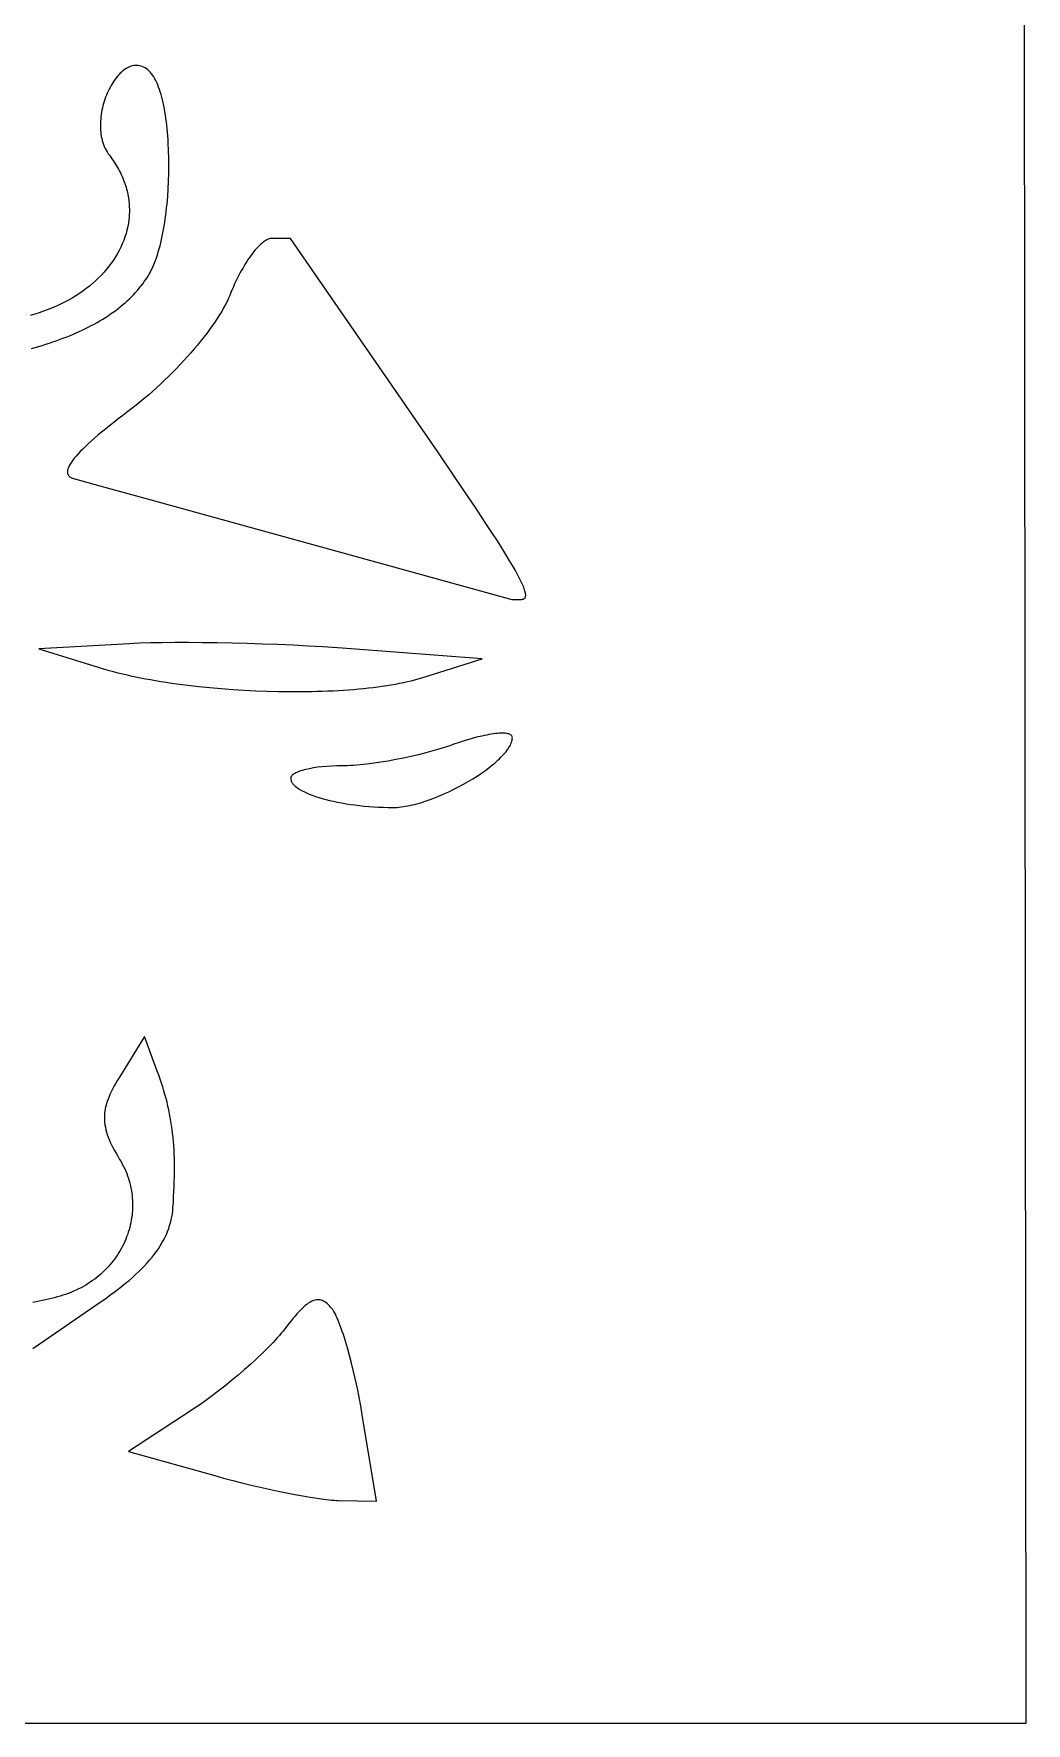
# Model space of a CAD drawing. Extents: x -500 to 500, y -999 to 1001.
# Drawn here: x 306.4 to 499.9, y -999.5 to -669.9 of the extents above; entities that cross this region are included whole.
import ezdxf

# ---------------------------------------------------------------- set-up
doc = ezdxf.new("R2010")
doc.units = 0
doc.layers.add('LAYER_1', color=18, linetype='CONTINUOUS')

msp = doc.modelspace()

# ---------------------------------------------------------------- linework, layer by layer
at = {"layer": 'LAYER_1'}
for points in [[(-0.07, -999.47), (499.93, -999.47), (497.95, 1000.53), (-500.07, 1000.53), (-500.07, -999.47)], [(377.52, -740.34), (356.49, -709.89), (352.72, -709.89), (352.52, -709.9), (352.32, -709.95), (352.1, -710.02), (351.88, -710.12), (351.65, -710.24), (351.41, -710.39), (351.17, -710.56), (350.92, -710.76), (350.67, -710.99), (350.41, -711.23), (350.15, -711.5), (349.88, -711.79), (349.61, -712.1), (349.34, -712.43), (349.07, -712.78), (348.79, -713.14), (348.52, -713.53), (348.24, -713.93), (347.97, -714.35), (347.69, -714.78), (347.42, -715.23), (347.15, -715.7), (346.88, -716.17), (346.61, -716.66), (346.35, -717.16), (346.08, -717.68), (345.83, -718.2), (345.58, -718.74), (345.33, -719.28), (345.09, -719.83), (344.86, -720.39), (344.63, -720.96), (344.39, -721.54), (344.11, -722.15), (343.79, -722.78), (343.44, -723.43), (343.06, -724.09), (342.65, -724.77), (342.2, -725.47), (341.72, -726.18), (341.22, -726.9), (340.69, -727.64), (340.13, -728.38), (339.55, -729.13), (338.95, -729.89), (338.32, -730.66), (337.68, -731.42), (337.01, -732.19), (336.33, -732.96), (335.63, -733.73), (334.91, -734.5), (334.18, -735.27), (333.44, -736.03), (332.68, -736.78), (331.91, -737.53), (331.14, -738.26), (330.36, -738.99), (329.56, -739.7), (328.77, -740.4), (327.97, -741.09), (327.17, -741.76), (326.36, -742.41), (325.56, -743.04), (324.75, -743.65), (323.8, -744.37), (322.88, -745.07), (322.01, -745.75), (321.17, -746.41), (320.38, -747.04), (319.63, -747.66), (318.91, -748.26), (318.24, -748.84), (317.61, -749.39), (317.02, -749.93), (316.47, -750.45), (315.96, -750.94), (315.49, -751.42), (315.06, -751.88), (314.67, -752.32), (314.32, -752.73), (314.01, -753.13), (313.74, -753.51), (313.51, -753.86), (313.32, -754.2), (313.17, -754.52), (313.11, -754.67), (313.07, -754.81), (313.03, -754.95), (313, -755.09), (312.98, -755.22), (312.97, -755.35), (312.97, -755.47), (312.98, -755.58), (313, -755.7), (313.03, -755.8), (313.08, -755.9), (313.13, -756), (313.19, -756.09), (313.26, -756.18), (313.34, -756.26), (313.43, -756.34), (313.53, -756.41), (313.65, -756.47), (313.77, -756.53), (313.9, -756.59), (314.04, -756.64), (314.19, -756.69), (319.3, -758.11), (329.53, -760.94), (359.4, -769.18), (399.62, -780.26), (401.52, -780.26), (401.65, -780.25), (401.77, -780.23), (401.88, -780.21), (401.98, -780.17), (402.07, -780.12), (402.15, -780.05), (402.21, -779.98), (402.26, -779.89), (402.3, -779.79), (402.33, -779.67), (402.34, -779.54), (402.34, -779.39), (402.33, -779.23), (402.3, -779.05), (402.26, -778.85), (402.2, -778.64), (402.13, -778.41), (402.05, -778.17), (401.95, -777.9), (401.83, -777.62), (401.55, -777), (401.21, -776.29), (400.8, -775.51), (400.32, -774.64), (399.76, -773.68), (399.14, -772.63), (398.44, -771.48), (397.66, -770.23), (396.81, -768.87), (395.87, -767.42), (394.85, -765.85), (393.74, -764.16), (392.55, -762.36), (391.26, -760.44), (388.42, -756.23), (385.19, -751.49), (381.56, -746.2)], [(368.3, -789.89), (365.61, -789.69), (362.81, -789.52), (359.93, -789.36), (356.99, -789.21), (354.01, -789.08), (351.02, -788.97), (348.03, -788.88), (345.07, -788.8), (342.16, -788.74), (339.33, -788.71), (336.59, -788.69), (333.96, -788.69), (331.48, -788.72), (329.15, -788.76), (327.01, -788.83), (326.02, -788.87), (325.08, -788.92), (307.4, -789.89), (319.19, -793.55), (320, -793.8), (320.84, -794.04), (321.69, -794.27), (322.57, -794.5), (323.46, -794.72), (324.37, -794.94), (325.3, -795.15), (326.25, -795.35), (327.21, -795.54), (328.18, -795.73), (329.17, -795.91), (330.18, -796.09), (331.19, -796.26), (332.22, -796.42), (333.26, -796.58), (334.31, -796.72), (335.37, -796.87), (336.43, -797), (337.51, -797.13), (338.59, -797.25), (340.77, -797.48), (342.98, -797.67), (345.2, -797.84), (347.42, -797.98), (349.65, -798.09), (351.88, -798.18), (354.09, -798.23), (356.29, -798.26), (358.47, -798.26), (360.62, -798.23), (361.68, -798.2), (362.73, -798.17), (363.78, -798.13), (364.81, -798.08), (365.83, -798.03), (366.84, -797.96), (367.84, -797.89), (368.82, -797.82), (369.79, -797.73), (370.74, -797.64), (371.68, -797.54), (372.6, -797.43), (373.5, -797.32), (374.38, -797.19), (375.25, -797.06), (376.09, -796.92), (376.92, -796.78), (377.72, -796.63), (378.5, -796.46), (379.26, -796.3), (380, -796.12), (380.71, -795.94), (381.4, -795.74), (382.06, -795.54), (393.84, -791.83)], [(399.74, -807.25), (399.72, -807.11), (399.71, -807.04), (399.68, -806.98), (399.61, -806.86), (399.51, -806.75), (399.39, -806.66), (399.24, -806.58), (399.06, -806.51), (398.86, -806.46), (398.64, -806.41), (398.39, -806.38), (398.12, -806.36), (397.82, -806.35), (397.51, -806.36), (397.17, -806.37), (396.81, -806.4), (396.43, -806.44), (396.04, -806.49), (395.62, -806.56), (395.18, -806.63), (394.73, -806.72), (394.26, -806.81), (393.78, -806.92), (392.76, -807.17), (391.68, -807.46), (390.55, -807.8), (389.37, -808.18), (388.14, -808.6), (387.54, -808.81), (386.91, -809.02), (386.27, -809.23), (385.61, -809.43), (384.25, -809.83), (382.85, -810.21), (381.42, -810.57), (379.96, -810.91), (378.49, -811.23), (377.01, -811.52), (375.55, -811.79), (374.11, -812.02), (372.7, -812.23), (371.34, -812.41), (370.03, -812.55), (369.4, -812.6), (368.78, -812.65), (368.19, -812.68), (367.61, -812.71), (367.06, -812.73), (366.53, -812.73), (365.51, -812.74), (364.52, -812.78), (363.56, -812.84), (362.64, -812.92), (361.77, -813.02), (360.94, -813.15), (360.17, -813.29), (359.46, -813.44), (359.13, -813.53), (358.81, -813.61), (358.51, -813.71), (358.23, -813.8), (357.97, -813.9), (357.73, -814), (357.51, -814.1), (357.31, -814.21), (357.13, -814.32), (356.97, -814.43), (356.83, -814.55), (356.72, -814.66), (356.63, -814.78), (356.57, -814.9), (356.53, -815.02), (356.52, -815.15), (356.52, -815.29), (356.54, -815.42), (356.58, -815.56), (356.63, -815.7), (356.69, -815.83), (356.76, -815.97), (356.85, -816.1), (356.95, -816.24), (357.07, -816.37), (357.19, -816.5), (357.33, -816.63), (357.48, -816.76), (357.64, -816.89), (357.81, -817.02), (358.19, -817.28), (358.61, -817.53), (359.08, -817.77), (359.58, -818.01), (360.13, -818.24), (360.71, -818.47), (361.32, -818.69), (361.97, -818.9), (362.65, -819.1), (363.36, -819.29), (364.1, -819.48), (364.86, -819.65), (365.65, -819.82), (366.47, -819.97), (367.3, -820.12), (368.16, -820.25), (369.03, -820.37), (369.92, -820.48), (370.83, -820.58), (371.75, -820.66), (372.68, -820.73), (373.62, -820.78), (374.57, -820.82), (375.52, -820.84), (376.48, -820.85), (376.86, -820.84), (377.25, -820.83), (377.65, -820.79), (378.06, -820.75), (378.48, -820.69), (378.9, -820.63), (379.34, -820.55), (379.78, -820.46), (380.22, -820.36), (380.67, -820.25), (381.13, -820.13), (381.6, -820), (382.06, -819.86), (382.53, -819.71), (383.49, -819.38), (384.45, -819.03), (385.42, -818.64), (386.38, -818.22), (387.35, -817.78), (388.31, -817.31), (389.26, -816.83), (390.19, -816.32), (391.11, -815.8), (392, -815.27), (392.86, -814.72), (393.69, -814.17), (394.49, -813.61), (395.24, -813.04), (395.95, -812.47), (396.29, -812.19), (396.62, -811.91), (396.93, -811.63), (397.23, -811.35), (397.51, -811.07), (397.78, -810.79), (398.04, -810.51), (398.28, -810.24), (398.5, -809.97), (398.71, -809.7), (398.89, -809.44), (399.07, -809.18), (399.22, -808.92), (399.35, -808.67), (399.47, -808.42), (399.56, -808.17), (399.64, -807.93), (399.69, -807.7), (399.73, -807.47)], [(364.53, -918.57), (364.3, -918.29), (364.07, -918.04), (363.84, -917.81), (363.61, -917.61), (363.39, -917.43), (363.16, -917.27), (362.93, -917.14), (362.7, -917.04), (362.47, -916.95), (362.24, -916.9), (362, -916.87), (361.77, -916.86), (361.52, -916.88), (361.27, -916.93), (361.02, -917), (360.76, -917.11), (360.49, -917.23), (360.22, -917.39), (359.94, -917.57), (359.65, -917.78), (359.35, -918.02), (359.05, -918.28), (358.73, -918.58), (358.4, -918.9), (358.07, -919.25), (357.72, -919.64), (357.36, -920.05), (356.98, -920.49), (356.6, -920.96), (356.2, -921.46), (355.35, -922.55), (355.03, -922.97), (354.68, -923.4), (354.3, -923.84), (353.9, -924.3), (353.47, -924.78), (353.02, -925.26), (352.55, -925.75), (352.06, -926.25), (351.55, -926.76), (351.02, -927.28), (349.91, -928.34), (348.74, -929.41), (347.53, -930.49), (346.27, -931.57), (344.98, -932.64), (343.67, -933.7), (342.35, -934.73), (341.03, -935.74), (339.71, -936.7), (339.05, -937.16), (338.41, -937.61), (337.76, -938.05), (337.13, -938.47), (324.9, -946.48), (341.69, -951.17), (343.44, -951.65), (345.21, -952.12), (347, -952.57), (348.79, -953.01), (350.57, -953.42), (352.33, -953.82), (354.05, -954.19), (355.72, -954.53), (357.33, -954.85), (358.87, -955.13), (360.32, -955.38), (361.67, -955.59), (362.92, -955.76), (364.04, -955.89), (364.55, -955.94), (365.02, -955.98), (365.46, -956), (365.86, -956.02), (373.25, -956.17), (370.48, -939.33), (370.18, -937.59), (369.86, -935.87), (369.52, -934.16), (369.16, -932.48), (368.78, -930.84), (368.39, -929.26), (367.99, -927.73), (367.59, -926.28), (367.19, -924.92), (366.78, -923.64), (366.58, -923.04), (366.38, -922.47), (366.18, -921.93), (365.98, -921.42), (365.79, -920.94), (365.6, -920.49), (365.41, -920.08), (365.23, -919.7), (365.04, -919.36), (364.87, -919.05), (364.7, -918.79)]]:
    msp.add_lwpolyline(points, close=True, dxfattribs=at)
for points in [[(305.95, -731.32), (306.66, -731.12), (307.37, -730.92), (308.07, -730.72), (308.76, -730.5), (309.45, -730.28), (310.12, -730.06), (310.79, -729.83), (311.46, -729.59), (312.11, -729.34), (312.76, -729.09), (313.4, -728.84), (314.03, -728.57), (314.65, -728.3), (315.26, -728.03), (315.87, -727.75), (316.47, -727.46), (317.05, -727.16), (317.63, -726.86), (318.2, -726.56), (318.76, -726.25), (319.31, -725.93), (319.85, -725.6), (320.37, -725.27), (320.89, -724.93), (321.4, -724.59), (321.9, -724.24), (322.39, -723.89), (322.86, -723.52), (323.33, -723.16), (323.78, -722.78), (324.22, -722.41), (324.65, -722.02), (325.07, -721.63), (325.48, -721.23), (325.87, -720.83), (326.25, -720.42), (326.62, -720.01), (326.98, -719.59), (327.32, -719.16), (327.66, -718.73), (327.97, -718.29), (328.28, -717.85), (328.57, -717.4), (328.85, -716.94), (329.11, -716.48), (329.33, -716.06), (329.55, -715.61), (329.76, -715.14), (329.96, -714.65), (330.15, -714.14), (330.34, -713.62), (330.52, -713.07), (330.7, -712.5), (330.87, -711.92), (331.03, -711.32), (331.18, -710.7), (331.32, -710.08), (331.46, -709.43), (331.6, -708.78), (331.72, -708.11), (331.84, -707.43), (331.95, -706.74), (332.05, -706.04), (332.15, -705.33), (332.24, -704.61), (332.32, -703.89), (332.4, -703.16), (332.53, -701.68), (332.63, -700.18), (332.7, -698.68), (332.75, -697.17), (332.76, -695.67), (332.75, -694.18), (332.71, -692.7), (332.64, -691.25), (332.6, -690.54), (332.55, -689.83), (332.49, -689.13), (332.42, -688.44), (332.35, -687.77), (332.27, -687.1), (332.18, -686.45), (332.09, -685.81), (331.99, -685.19), (331.88, -684.57), (331.76, -683.98), (331.64, -683.4), (331.51, -682.84), (331.37, -682.3), (331.23, -681.77), (331.08, -681.27), (330.92, -680.79), (330.75, -680.33), (330.58, -679.89), (330.4, -679.47), (330.22, -679.08), (330.02, -678.71), (329.82, -678.37), (329.61, -678.05), (329.4, -677.77), (329.18, -677.51), (328.91, -677.24), (328.65, -677), (328.38, -676.79), (328.11, -676.61), (327.83, -676.46), (327.56, -676.34), (327.29, -676.24), (327.01, -676.18), (326.74, -676.13), (326.46, -676.12), (326.18, -676.12), (325.91, -676.16), (325.64, -676.21), (325.36, -676.29), (325.09, -676.39), (324.83, -676.51), (324.56, -676.65), (324.3, -676.81), (324.04, -676.99), (323.78, -677.19), (323.53, -677.41), (323.28, -677.64), (323.04, -677.89), (322.8, -678.16), (322.56, -678.44), (322.33, -678.73), (322.11, -679.04), (321.89, -679.36), (321.69, -679.7), (321.48, -680.04), (321.29, -680.4), (321.1, -680.76), (320.92, -681.14), (320.75, -681.52), (320.58, -681.91), (320.43, -682.31), (320.28, -682.72), (320.15, -683.13), (320.02, -683.55), (319.91, -683.97), (319.8, -684.39), (319.71, -684.82), (319.63, -685.25), (319.56, -685.69), (319.5, -686.12), (319.46, -686.55), (319.42, -686.99), (319.4, -687.42), (319.4, -687.85), (319.4, -688.28), (319.43, -688.71), (319.46, -689.13), (319.51, -689.55), (319.58, -689.96), (319.66, -690.37), (319.76, -690.77), (319.87, -691.16), (320, -691.55), (320.15, -691.92), (320.31, -692.29), (320.5, -692.65), (320.7, -692.99), (320.91, -693.33), (321.15, -693.65), (321.41, -693.99), (321.66, -694.33), (321.89, -694.67), (322.12, -695.01), (322.34, -695.35), (322.56, -695.69), (322.76, -696.04), (322.95, -696.38), (323.14, -696.73), (323.31, -697.07), (323.48, -697.42), (323.64, -697.77), (323.79, -698.12), (323.93, -698.47), (324.06, -698.82), (324.18, -699.17), (324.3, -699.52), (324.41, -699.87), (324.51, -700.22), (324.6, -700.57), (324.68, -700.93), (324.75, -701.28), (324.82, -701.63), (324.88, -701.98), (324.92, -702.33), (324.97, -702.68), (325, -703.03), (325.03, -703.39), (325.04, -703.74), (325.05, -704.09), (325.06, -704.43), (325.05, -704.78), (325.04, -705.13), (325.02, -705.48), (324.99, -705.83), (324.95, -706.17), (324.86, -706.86), (324.73, -707.55), (324.58, -708.23), (324.4, -708.9), (324.19, -709.57), (323.95, -710.24), (323.68, -710.9), (323.39, -711.55), (323.07, -712.19), (322.72, -712.83), (322.35, -713.45), (321.95, -714.07), (321.53, -714.68), (321.08, -715.28), (320.6, -715.86), (320.11, -716.44), (319.59, -717), (319.04, -717.56), (318.47, -718.1), (317.88, -718.63), (317.27, -719.14), (316.64, -719.64), (315.98, -720.12), (315.31, -720.59), (314.61, -721.05), (313.89, -721.49), (313.16, -721.91), (312.4, -722.32), (311.62, -722.7), (310.83, -723.07), (310.02, -723.42), (309.19, -723.75), (308.34, -724.07), (307.48, -724.36), (306.59, -724.63), (305.7, -724.88)], [(306.22, -926.4), (319.58, -917.2), (320.44, -916.6), (321.27, -916), (322.08, -915.41), (322.85, -914.82), (323.59, -914.24), (324.31, -913.66), (324.99, -913.09), (325.65, -912.52), (326.28, -911.95), (326.88, -911.38), (327.45, -910.82), (328, -910.26), (328.52, -909.7), (329.01, -909.14), (329.48, -908.58), (329.91, -908.03), (330.33, -907.47), (330.71, -906.91), (331.08, -906.36), (331.41, -905.8), (331.72, -905.24), (332.01, -904.68), (332.27, -904.12), (332.51, -903.56), (332.72, -902.99), (332.91, -902.42), (333.08, -901.85), (333.22, -901.27), (333.34, -900.69), (333.44, -900.11), (333.51, -899.52), (333.56, -898.93), (333.63, -897.86), (333.69, -896.81), (333.74, -895.79), (333.79, -894.8), (333.82, -893.83), (333.84, -892.88), (333.85, -891.96), (333.86, -891.05), (333.85, -890.17), (333.83, -889.3), (333.8, -888.45), (333.76, -887.62), (333.71, -886.8), (333.65, -885.99), (333.58, -885.2), (333.49, -884.41), (333.4, -883.64), (333.29, -882.87), (333.17, -882.11), (333.04, -881.35), (332.9, -880.6), (332.74, -879.85), (332.58, -879.11), (332.4, -878.36), (332.21, -877.62), (332, -876.87), (331.78, -876.12), (331.55, -875.36), (331.31, -874.6), (331.05, -873.83), (330.78, -873.06), (330.5, -872.27), (328.01, -865.51), (323.11, -873.44), (322.75, -874.03), (322.42, -874.6), (322.11, -875.15), (321.82, -875.69), (321.56, -876.22), (321.32, -876.73), (321.1, -877.23), (320.9, -877.72), (320.73, -878.2), (320.58, -878.67), (320.46, -879.14), (320.35, -879.6), (320.28, -880.06), (320.22, -880.51), (320.19, -880.96), (320.18, -881.42), (320.19, -881.87), (320.22, -882.32), (320.28, -882.78), (320.37, -883.24), (320.47, -883.7), (320.6, -884.17), (320.75, -884.65), (320.93, -885.14), (321.12, -885.64), (321.34, -886.14), (321.59, -886.66), (321.86, -887.2), (322.15, -887.75), (322.46, -888.31), (322.8, -888.89), (323.16, -889.49), (323.43, -889.94), (323.68, -890.4), (323.91, -890.86), (324.14, -891.33), (324.34, -891.79), (324.53, -892.26), (324.71, -892.73), (324.87, -893.21), (325.02, -893.68), (325.15, -894.16), (325.26, -894.64), (325.37, -895.12), (325.46, -895.61), (325.53, -896.09), (325.59, -896.57), (325.63, -897.06), (325.67, -897.54), (325.68, -898.02), (325.69, -898.51), (325.68, -898.99), (325.65, -899.47), (325.62, -899.95), (325.57, -900.43), (325.5, -900.91), (325.43, -901.38), (325.34, -901.85), (325.23, -902.33), (325.12, -902.79), (324.99, -903.26), (324.85, -903.72), (324.69, -904.18), (324.52, -904.63), (324.34, -905.08), (324.15, -905.52), (323.95, -905.97), (323.73, -906.4), (323.5, -906.83), (323.26, -907.26), (323.01, -907.68), (322.75, -908.09), (322.47, -908.5), (322.19, -908.9), (321.89, -909.3), (321.58, -909.69), (321.26, -910.07), (320.92, -910.44), (320.58, -910.81), (320.23, -911.17), (319.86, -911.52), (319.48, -911.86), (319.1, -912.19), (318.7, -912.52), (318.29, -912.83), (317.87, -913.14), (317.44, -913.44), (317.01, -913.72), (316.56, -914), (316.1, -914.27), (315.63, -914.52), (315.15, -914.77), (314.66, -915), (314.16, -915.22), (313.66, -915.43), (313.14, -915.63), (312.62, -915.82), (312.09, -915.99), (311.55, -916.16), (311, -916.33), (310.44, -916.48), (309.86, -916.63), (309.28, -916.77), (308.68, -916.91), (308.08, -917.04), (307.47, -917.16), (306.85, -917.27), (306.22, -917.38)]]:
    msp.add_lwpolyline(points, dxfattribs=at)

doc.saveas('drawing.dxf')
